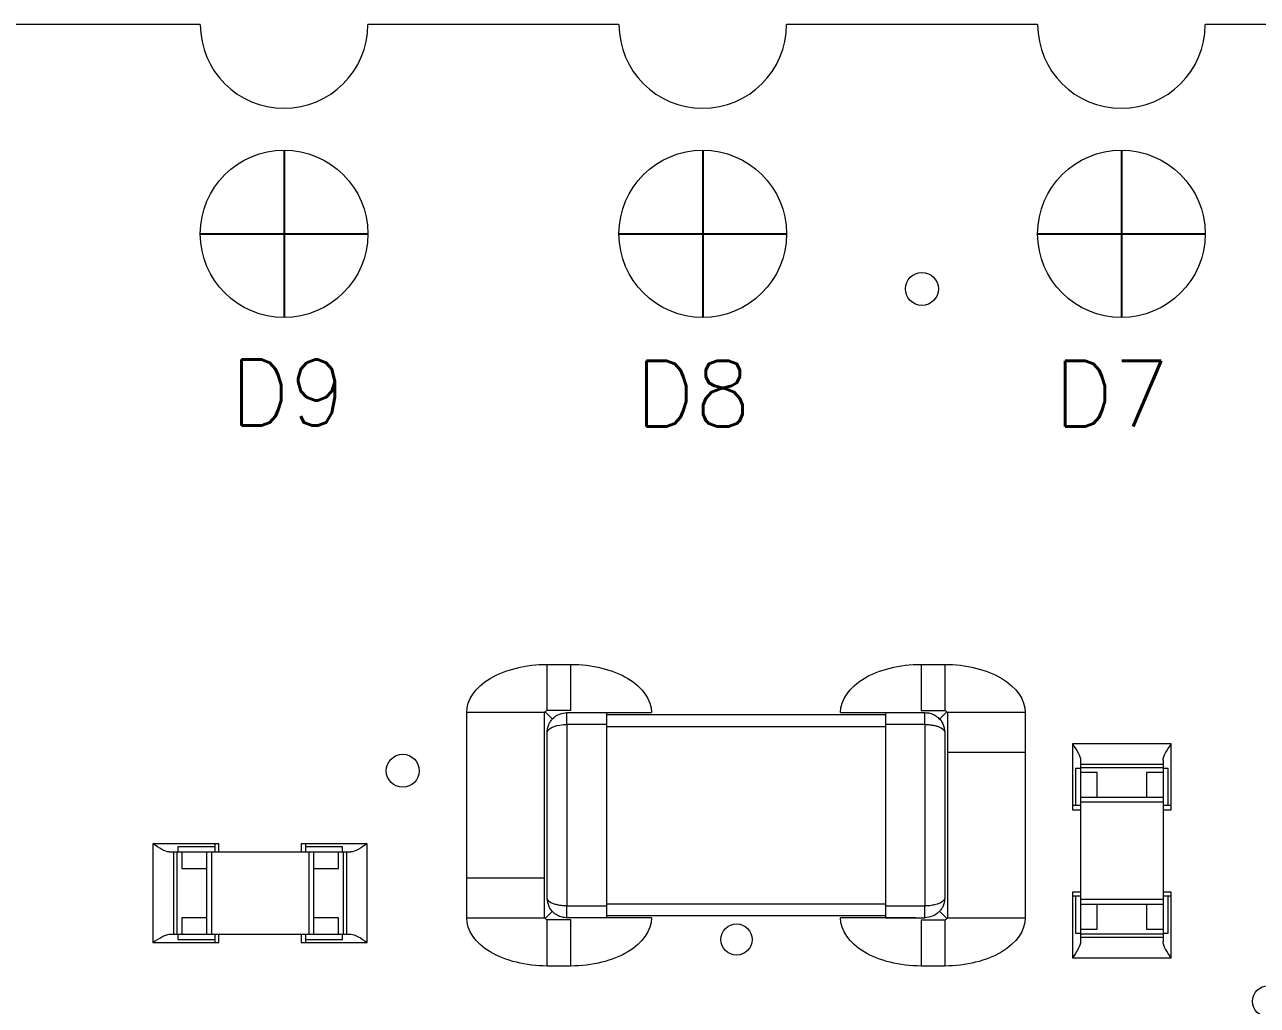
# Model space of a CAD drawing. Extents: x -2 to 108, y 0 to 44.
# Drawn here: x 24.64 to 43.34, y 29.56 to 44.45 of the extents above; entities that cross this region are included whole.
import ezdxf

# ---------------------------------------------------------------- set-up
doc = ezdxf.new("R2010")
doc.units = 0
doc.header["$LTSCALE"] = 5
doc.header["$MEASUREMENT"] = 0
doc.linetypes.add('CONTINU', pattern=[0])
for name, color, linetype in [('1', 1, 'CONTINUOUS'), ('2', 2, 'CONTINU'), ('3', 3, 'CONTINU')]:
    doc.layers.add(name, color=color, linetype=linetype)
doc.styles.add('ROMANS', font='romans')

msp = doc.modelspace()

# ---------------------------------------------------------------- linework, layer by layer
at = {"layer": '1', "linetype": 'CONTINUOUS', "lineweight": 15}
for p, q in [((32.566, 34.74), (32.926, 34.74)), ((38.236, 34.74), (38.596, 34.74)), ((32.926, 34.037), (32.566, 34.037)), ((38.236, 34.037), (38.596, 34.037)), ((31.345, 30.893), (31.345, 34.007)), ((32.519, 34.007), (32.519, 30.893)), ((32.534, 34.02), (32.642, 33.912)), ((32.866, 34.007), (33.466, 34.007)), ((37.696, 33.974), (33.466, 33.974)), ((37.696, 34.007), (38.296, 34.007)), ((38.627, 34.02), (38.52, 33.912)), ((38.643, 30.893), (38.643, 34.007)), ((39.817, 34.007), (39.817, 30.893)), ((32.566, 31.193), (32.566, 33.707)), ((33.466, 33.827), (32.866, 33.827)), ((32.866, 33.827), (32.866, 31.073)), ((33.466, 33.827), (33.466, 31.073)), ((37.696, 33.794), (33.466, 33.794)), ((38.296, 33.827), (37.696, 33.827)), ((37.696, 33.827), (37.696, 31.073)), ((38.296, 33.827), (38.296, 31.073)), ((38.596, 33.707), (38.596, 31.193)), ((42.032, 33.533), (40.532, 33.533)), ((40.532, 33.533), (40.532, 32.533)), ((42.032, 32.533), (42.032, 33.533)), ((40.657, 33.286), (40.657, 30.531)), ((41.907, 33.286), (41.907, 30.531)), ((40.579, 33.158), (40.579, 32.596)), ((40.657, 33.158), (40.579, 33.158)), ((41.907, 33.221), (40.657, 33.221)), ((41.907, 33.171), (40.657, 33.171)), ((40.907, 33.096), (40.657, 33.096)), ((40.907, 32.721), (40.907, 33.096)), ((41.907, 33.096), (41.657, 33.096)), ((41.657, 33.096), (41.657, 32.721)), ((41.985, 33.158), (41.907, 33.158)), ((41.985, 32.596), (41.985, 33.158)), ((41.907, 32.721), (40.657, 32.721)), ((40.657, 32.596), (40.532, 32.596)), ((40.532, 32.533), (40.657, 32.533)), ((41.907, 32.646), (40.657, 32.646)), ((42.032, 32.596), (41.907, 32.596)), ((41.907, 32.533), (42.032, 32.533)), ((26.587, 32.018), (26.587, 30.518)), ((27.587, 32.018), (26.587, 32.018)), ((27.524, 32.018), (27.524, 31.893)), ((27.587, 31.893), (27.587, 32.018)), ((29.837, 32.018), (28.837, 32.018)), ((28.837, 32.018), (28.837, 31.893)), ((28.899, 32.018), (28.899, 31.893)), ((29.837, 30.518), (29.837, 32.018)), ((26.834, 31.893), (29.589, 31.893)), ((26.899, 31.893), (26.899, 30.643)), ((26.949, 31.893), (26.949, 30.643)), ((27.524, 31.971), (26.962, 31.971)), ((26.962, 31.971), (26.962, 31.893)), ((27.024, 31.893), (27.024, 31.643)), ((27.399, 31.893), (27.399, 30.643)), ((27.474, 31.893), (27.474, 30.643)), ((29.462, 31.971), (28.899, 31.971)), ((28.949, 31.893), (28.949, 30.643)), ((29.024, 31.893), (29.024, 30.643)), ((29.399, 31.643), (29.399, 31.893)), ((29.462, 31.893), (29.462, 31.971)), ((29.474, 31.893), (29.474, 30.643)), ((29.524, 31.893), (29.524, 30.643)), ((27.024, 31.643), (27.399, 31.643)), ((29.024, 31.643), (29.399, 31.643)), ((40.532, 31.283), (40.532, 30.283)), ((40.657, 31.283), (40.532, 31.283)), ((42.032, 31.283), (41.907, 31.283)), ((42.032, 30.283), (42.032, 31.283)), ((32.866, 31.073), (33.466, 31.073)), ((33.466, 31.106), (37.696, 31.106)), ((37.696, 31.073), (38.296, 31.073)), ((40.657, 31.221), (40.532, 31.221)), ((40.579, 31.221), (40.579, 30.658)), ((41.907, 31.171), (40.657, 31.171)), ((41.907, 31.096), (40.657, 31.096)), ((40.907, 30.721), (40.907, 31.096)), ((41.657, 31.096), (41.657, 30.721)), ((42.032, 31.221), (41.907, 31.221)), ((41.985, 30.658), (41.985, 31.221)), ((27.399, 30.893), (27.024, 30.893)), ((27.024, 30.893), (27.024, 30.643)), ((29.399, 30.893), (29.024, 30.893)), ((29.399, 30.643), (29.399, 30.893)), ((32.534, 30.881), (32.642, 30.988)), ((32.926, 30.864), (32.566, 30.864)), ((33.466, 30.893), (32.866, 30.893)), ((33.466, 30.926), (37.696, 30.926)), ((37.696, 30.893), (38.296, 30.893)), ((38.236, 30.864), (38.596, 30.864)), ((38.627, 30.881), (38.52, 30.988)), ((40.657, 30.721), (40.907, 30.721)), ((41.657, 30.721), (41.907, 30.721)), ((26.587, 30.518), (27.587, 30.518)), ((26.834, 30.643), (29.589, 30.643)), ((26.962, 30.643), (26.962, 30.565)), ((26.962, 30.565), (27.524, 30.565)), ((27.524, 30.643), (27.524, 30.518)), ((27.587, 30.518), (27.587, 30.643)), ((28.837, 30.643), (28.837, 30.518)), ((28.837, 30.518), (29.837, 30.518)), ((28.899, 30.643), (28.899, 30.518)), ((28.899, 30.565), (29.462, 30.565)), ((29.462, 30.565), (29.462, 30.643)), ((40.579, 30.658), (40.657, 30.658)), ((41.907, 30.646), (40.657, 30.646)), ((41.907, 30.596), (40.657, 30.596)), ((41.907, 30.658), (41.985, 30.658)), ((32.926, 30.161), (32.566, 30.161)), ((38.596, 30.161), (38.236, 30.161)), ((40.532, 30.283), (42.032, 30.283))]:
    msp.add_line(p, q, dxfattribs=at)
for centre, radius in [((30.375, 33.125), 0.25), ((35.438, 30.562), 0.237), ((43.5, 29.625), 0.237)]:
    msp.add_circle(centre, radius, dxfattribs=at)
for points in [[(31.345, 34.007), (31.345, 34.199), (31.609, 34.582), (32.246, 34.74), (32.566, 34.74)], [(32.926, 34.74), (33.245, 34.74), (33.883, 34.582), (34.147, 34.199), (34.147, 34.007)], [(37.015, 34.007), (37.015, 34.199), (37.279, 34.582), (37.916, 34.74), (38.236, 34.74)], [(38.596, 34.74), (38.915, 34.74), (39.553, 34.582), (39.817, 34.199), (39.817, 34.007)], [(38.596, 34.037), (38.612, 34.035), (38.624, 34.027), (38.627, 34.02)], [(32.534, 34.02), (32.527, 34.016), (32.522, 34.011), (32.519, 34.007)], [(38.627, 34.02), (38.634, 34.017), (38.64, 34.013), (38.643, 34.007)], [(41.907, 33.286), (41.907, 33.347), (41.965, 33.439), (42.032, 33.533)], [(26.834, 31.893), (26.773, 31.893), (26.681, 31.951), (26.587, 32.018)], [(32.566, 30.161), (32.246, 30.161), (31.609, 30.319), (31.345, 30.702), (31.345, 30.893)], [(32.534, 30.881), (32.528, 30.884), (32.522, 30.888), (32.519, 30.893)], [(32.566, 30.864), (32.549, 30.866), (32.538, 30.874), (32.534, 30.881)], [(34.147, 30.893), (34.147, 30.702), (33.883, 30.319), (33.245, 30.161), (32.926, 30.161)], [(38.236, 30.161), (37.916, 30.161), (37.279, 30.319), (37.015, 30.702), (37.015, 30.893)], [(39.817, 30.893), (39.817, 30.702), (39.553, 30.319), (38.915, 30.161), (38.596, 30.161)], [(38.627, 30.881), (38.634, 30.885), (38.64, 30.889), (38.643, 30.893)], [(29.589, 30.643), (29.65, 30.643), (29.742, 30.584), (29.837, 30.518)], [(40.657, 30.531), (40.657, 30.47), (40.598, 30.378), (40.532, 30.283)]]:
    msp.add_open_spline(points, degree=3, dxfattribs=at)
for points, knots in [([(32.566, 34.037), (32.566, 34.04), (32.566, 34.049), (32.566, 34.072), (32.566, 34.108), (32.566, 34.178), (32.566, 34.261), (32.566, 34.351), (32.566, 34.438), (32.566, 34.505), (32.566, 34.592), (32.566, 34.643), (32.566, 34.693), (32.566, 34.723), (32.566, 34.74)], [0.1033658, 0.1033658, 0.1033658, 0.1033658, 0.1358756, 0.1929499, 0.3070987, 0.3641731, 0.4212475, 0.5068591, 0.5353963, 0.5924707, 0.649545, 0.7636938, 0.8207682, 0.8778426, 0.8778426, 0.8778426, 0.8778426]), ([(32.926, 34.037), (32.926, 34.048), (32.926, 34.07), (32.926, 34.121), (32.926, 34.196), (32.926, 34.269), (32.926, 34.354), (32.926, 34.44), (32.926, 34.516), (32.926, 34.597), (32.926, 34.657), (32.926, 34.707), (32.926, 34.74)], [0.1033751, 0.1033751, 0.1033751, 0.1033751, 0.2140133, 0.3246515, 0.3799706, 0.4352897, 0.4906088, 0.5459279, 0.6012471, 0.6565662, 0.7672044, 0.8778426, 0.8778426, 0.8778426, 0.8778426]), ([(38.236, 34.74), (38.236, 34.707), (38.236, 34.657), (38.236, 34.597), (38.236, 34.516), (38.236, 34.44), (38.236, 34.354), (38.236, 34.27), (38.236, 34.196), (38.236, 34.121), (38.236, 34.08), (38.236, 34.054), (38.236, 34.043), (38.236, 34.037)], [0.1033751, 0.1033751, 0.1033751, 0.1033751, 0.2140133, 0.3246515, 0.3799706, 0.4352897, 0.4906088, 0.5459279, 0.6012471, 0.6565662, 0.7672044, 0.8225235, 0.8778426, 0.8778426, 0.8778426, 0.8778426]), ([(38.596, 34.74), (38.596, 34.723), (38.596, 34.693), (38.596, 34.649), (38.596, 34.614), (38.596, 34.581), (38.596, 34.554), (38.596, 34.506), (38.596, 34.424), (38.596, 34.335), (38.596, 34.249), (38.596, 34.178), (38.596, 34.108), (38.596, 34.072), (38.596, 34.049), (38.596, 34.04), (38.596, 34.037)], [0.1033635, 0.1033635, 0.1033635, 0.1033635, 0.1604379, 0.2175122, 0.3031238, 0.3173924, 0.331661, 0.3887354, 0.4458098, 0.5028842, 0.5599586, 0.617033, 0.6741074, 0.7882561, 0.8453305, 0.8778426, 0.8778426, 0.8778426, 0.8778426]), ([(32.566, 34.037), (32.558, 34.035), (32.545, 34.032), (32.538, 34.023), (32.534, 34.02)], [0, 0, 0, 0, 0.574096, 1, 1, 1, 1]), ([(32.519, 34.007), (32.51, 34.007), (32.491, 34.007), (32.448, 34.007), (32.382, 34.007), (32.258, 34.007), (32.137, 34.007), (31.995, 34.007), (31.85, 34.007), (31.722, 34.007), (31.586, 34.007), (31.483, 34.007), (31.4, 34.007), (31.345, 34.007)], [0.0979276, 0.0979276, 0.0979276, 0.0979276, 0.1536358, 0.209344, 0.3207605, 0.3764687, 0.4321769, 0.4878851, 0.5435933, 0.5993015, 0.6550097, 0.7664262, 0.8778426, 0.8778426, 0.8778426, 0.8778426]), ([(32.566, 33.707), (32.568, 33.732), (32.571, 33.777), (32.593, 33.837), (32.621, 33.883), (32.667, 33.937), (32.745, 33.993), (32.827, 34.003), (32.866, 34.007)], [0, 0, 0, 0, 0.172552, 0.32011, 0.442779, 0.54077, 0.785312, 1, 1, 1, 1]), ([(32.866, 33.827), (32.866, 33.868), (32.866, 33.962), (32.866, 34.007), (32.866, 34.007)], [0, 0, 0, 0, 0.428571, 1, 1, 1, 1]), ([(33.004, 34.007), (33.013, 34.007), (33.039, 34.007), (33.086, 34.007), (33.187, 34.007), (33.382, 34.007), (33.632, 34.007), (33.854, 34.007), (33.96, 34.007), (34.031, 34.007), (34.108, 34.007), (34.147, 34.007)], [0, 0, 0, 0, 0.073929, 0.224134, 0.372771, 0.472528, 0.609, 0.699221, 0.811674, 0.90637, 1, 1, 1, 1]), ([(33.466, 34.007), (33.466, 34.007), (33.466, 33.99), (33.466, 33.92), (33.466, 33.87), (33.466, 33.827)], [0, 0, 0, 0, 0.5, 0.5, 1, 1, 1, 1]), ([(37.015, 34.007), (37.044, 34.007), (37.094, 34.007), (37.178, 34.007), (37.266, 34.007), (37.413, 34.007), (37.528, 34.007), (37.677, 34.007), (37.827, 34.007), (37.963, 34.007), (38.076, 34.007), (38.148, 34.007), (38.185, 34.007), (38.203, 34.007)], [0.0689002, 0.0689002, 0.0689002, 0.0689002, 0.1266818, 0.1844634, 0.3000266, 0.3578082, 0.4155898, 0.4444806, 0.531153, 0.5889346, 0.6467162, 0.7622794, 0.8778426, 0.8778426, 0.8778426, 0.8778426]), ([(37.696, 34.007), (37.696, 34.007), (37.696, 33.99), (37.696, 33.92), (37.696, 33.87), (37.696, 33.827)], [0, 0, 0, 0, 0.5, 0.5, 1, 1, 1, 1]), ([(38.296, 33.827), (38.296, 33.854), (38.296, 33.908), (38.296, 33.984), (38.296, 34.007), (38.296, 34.007)], [0, 0, 0, 0, 0.285714, 0.571429, 1, 1, 1, 1]), ([(38.296, 34.007), (38.321, 34.006), (38.374, 34.002), (38.448, 33.97), (38.518, 33.916), (38.58, 33.829), (38.59, 33.753), (38.596, 33.707)], [0, 0, 0, 0, 0.141302, 0.293549, 0.461298, 0.681264, 1, 1, 1, 1]), ([(39.817, 34.007), (39.762, 34.007), (39.678, 34.007), (39.576, 34.007), (39.44, 34.007), (39.333, 34.007), (39.192, 34.007), (39.045, 34.007), (38.903, 34.007), (38.826, 34.007), (38.779, 34.007), (38.74, 34.007), (38.689, 34.007), (38.661, 34.007), (38.643, 34.007)], [0.0979276, 0.0979276, 0.0979276, 0.0979276, 0.209344, 0.3207605, 0.3764687, 0.4321769, 0.460031, 0.5435933, 0.5993015, 0.6550097, 0.6828638, 0.710718, 0.7664262, 0.8778426, 0.8778426, 0.8778426, 0.8778426]), ([(32.566, 33.707), (32.566, 33.708), (32.566, 33.709), (32.567, 33.731), (32.591, 33.763), (32.687, 33.809), (32.791, 33.827), (32.866, 33.827)], [0, 0, 0, 0, 0.000123611, 0.000123611, 0.003118383, 0.004615769, 0.007610541, 0.007610541, 0.007610541, 0.007610541]), ([(38.296, 33.827), (38.314, 33.827), (38.355, 33.826), (38.412, 33.818), (38.465, 33.807), (38.51, 33.792), (38.549, 33.773), (38.58, 33.749), (38.594, 33.727), (38.596, 33.712), (38.596, 33.707)], [0, 0, 0, 0, 0.075457, 0.163424, 0.269603, 0.395683, 0.523324, 0.692389, 0.913728, 1, 1, 1, 1]), ([(40.532, 33.533), (40.565, 33.486), (40.594, 33.441), (40.64, 33.355), (40.657, 33.316), (40.657, 33.286)], [0, 0, 0, 0, 0.5, 0.5, 1, 1, 1, 1]), ([(38.643, 33.406), (38.661, 33.406), (38.689, 33.406), (38.74, 33.406), (38.779, 33.406), (38.826, 33.406), (38.903, 33.406), (39.045, 33.406), (39.192, 33.406), (39.333, 33.406), (39.44, 33.406), (39.576, 33.406), (39.678, 33.406), (39.762, 33.406), (39.817, 33.406)], [0.0979276, 0.0979276, 0.0979276, 0.0979276, 0.209344, 0.2650523, 0.2929064, 0.3207605, 0.3764687, 0.4321769, 0.5157392, 0.5435933, 0.5993015, 0.6550097, 0.7664262, 0.8778426, 0.8778426, 0.8778426, 0.8778426]), ([(29.837, 32.018), (29.789, 31.985), (29.744, 31.955), (29.659, 31.909), (29.619, 31.893), (29.589, 31.893)], [0, 0, 0, 0, 0.5, 0.5, 1, 1, 1, 1]), ([(32.519, 31.494), (32.51, 31.494), (32.491, 31.494), (32.448, 31.494), (32.382, 31.494), (32.258, 31.494), (32.137, 31.494), (31.995, 31.494), (31.85, 31.494), (31.722, 31.494), (31.586, 31.494), (31.483, 31.494), (31.4, 31.494), (31.345, 31.494)], [0.0979276, 0.0979276, 0.0979276, 0.0979276, 0.1536358, 0.209344, 0.3207605, 0.3764687, 0.4321769, 0.4878851, 0.5435933, 0.5993015, 0.6550097, 0.7664262, 0.8778426, 0.8778426, 0.8778426, 0.8778426]), ([(32.866, 31.073), (32.847, 31.074), (32.807, 31.075), (32.75, 31.082), (32.696, 31.094), (32.651, 31.108), (32.613, 31.127), (32.581, 31.152), (32.567, 31.174), (32.566, 31.189), (32.566, 31.193)], [0, 0, 0, 0, 0.075457, 0.163424, 0.269603, 0.395683, 0.523324, 0.692389, 0.913728, 1, 1, 1, 1]), ([(32.866, 30.893), (32.84, 30.895), (32.788, 30.899), (32.713, 30.931), (32.644, 30.985), (32.581, 31.072), (32.572, 31.148), (32.566, 31.193)], [0, 0, 0, 0, 0.141302, 0.293549, 0.461298, 0.681264, 1, 1, 1, 1]), ([(32.866, 30.893), (32.866, 30.893), (32.866, 30.917), (32.866, 30.993), (32.866, 31.046), (32.866, 31.073)], [0, 0, 0, 0, 0.428571, 0.714286, 1, 1, 1, 1]), ([(33.466, 31.073), (33.466, 31.031), (33.466, 30.981), (33.466, 30.911), (33.466, 30.893), (33.466, 30.893)], [0, 0, 0, 0, 0.5, 0.5, 1, 1, 1, 1]), ([(37.696, 31.073), (37.696, 31.031), (37.696, 30.981), (37.696, 30.911), (37.696, 30.893), (37.696, 30.893)], [0, 0, 0, 0, 0.5, 0.5, 1, 1, 1, 1]), ([(38.596, 31.193), (38.596, 31.189), (38.594, 31.174), (38.58, 31.152), (38.549, 31.128), (38.507, 31.107), (38.452, 31.09), (38.378, 31.076), (38.321, 31.074), (38.296, 31.073)], [0, 0, 0, 0, 0.086454, 0.307909, 0.477088, 0.604902, 0.768539, 0.897278, 1, 1, 1, 1]), ([(38.596, 31.193), (38.594, 31.169), (38.591, 31.124), (38.569, 31.064), (38.541, 31.018), (38.495, 30.964), (38.417, 30.908), (38.334, 30.898), (38.296, 30.893)], [0, 0, 0, 0, 0.172552, 0.32011, 0.442779, 0.54077, 0.785312, 1, 1, 1, 1]), ([(38.296, 30.893), (38.296, 30.893), (38.296, 30.917), (38.296, 30.993), (38.296, 31.046), (38.296, 31.073)], [0, 0, 0, 0, 0.428571, 0.714286, 1, 1, 1, 1]), ([(31.345, 30.893), (31.4, 30.893), (31.483, 30.893), (31.586, 30.893), (31.722, 30.893), (31.85, 30.893), (31.995, 30.893), (32.137, 30.893), (32.258, 30.893), (32.382, 30.893), (32.448, 30.893), (32.491, 30.893), (32.51, 30.893), (32.519, 30.893)], [0.0979276, 0.0979276, 0.0979276, 0.0979276, 0.209344, 0.3207605, 0.3764687, 0.4321769, 0.4878851, 0.5435933, 0.5993015, 0.6550097, 0.7664262, 0.8221344, 0.8778426, 0.8778426, 0.8778426, 0.8778426]), ([(32.566, 30.161), (32.566, 30.178), (32.566, 30.208), (32.566, 30.252), (32.566, 30.287), (32.566, 30.32), (32.566, 30.347), (32.566, 30.395), (32.566, 30.476), (32.566, 30.566), (32.566, 30.652), (32.566, 30.723), (32.566, 30.793), (32.566, 30.829), (32.566, 30.851), (32.566, 30.861), (32.566, 30.864)], [0.1033636, 0.1033636, 0.1033636, 0.1033636, 0.160438, 0.2175124, 0.303124, 0.3173926, 0.3316612, 0.3887356, 0.4458099, 0.5028843, 0.5599587, 0.6170331, 0.6741075, 0.7882563, 0.8453307, 0.8778426, 0.8778426, 0.8778426, 0.8778426]), ([(32.926, 30.161), (32.926, 30.177), (32.926, 30.207), (32.926, 30.255), (32.926, 30.304), (32.926, 30.384), (32.926, 30.448), (32.926, 30.503), (32.926, 30.561), (32.926, 30.631), (32.926, 30.705), (32.926, 30.78), (32.926, 30.821), (32.926, 30.847), (32.926, 30.858), (32.926, 30.864)], [0.1033751, 0.1033751, 0.1033751, 0.1033751, 0.1586942, 0.2140133, 0.3246515, 0.3799706, 0.4352897, 0.4629493, 0.4906088, 0.5459279, 0.6012471, 0.6565662, 0.7672044, 0.8225235, 0.8778426, 0.8778426, 0.8778426, 0.8778426]), ([(34.147, 30.893), (34.118, 30.893), (34.055, 30.893), (33.985, 30.893), (33.914, 30.893), (33.84, 30.893), (33.749, 30.893), (33.564, 30.893), (33.381, 30.893), (33.216, 30.893), (33.092, 30.893), (33.014, 30.893), (32.977, 30.893), (32.959, 30.893)], [0.0689002, 0.0689002, 0.0689002, 0.0689002, 0.1266818, 0.2133542, 0.2711358, 0.3000266, 0.3578082, 0.4155898, 0.531153, 0.5600438, 0.6467162, 0.7622794, 0.8778426, 0.8778426, 0.8778426, 0.8778426]), ([(38.158, 30.893), (38.149, 30.893), (38.123, 30.893), (38.075, 30.893), (37.975, 30.893), (37.78, 30.893), (37.532, 30.893), (37.31, 30.893), (37.203, 30.893), (37.131, 30.893), (37.054, 30.893), (37.015, 30.893)], [0, 0, 0, 0, 0.073923, 0.224056, 0.372724, 0.472409, 0.607942, 0.69832, 0.809859, 0.905471, 1, 1, 1, 1]), ([(38.236, 30.864), (38.236, 30.858), (38.236, 30.847), (38.236, 30.821), (38.236, 30.78), (38.236, 30.705), (38.236, 30.631), (38.236, 30.561), (38.236, 30.503), (38.236, 30.448), (38.236, 30.384), (38.236, 30.304), (38.236, 30.255), (38.236, 30.207), (38.236, 30.177), (38.236, 30.161)], [0.1033751, 0.1033751, 0.1033751, 0.1033751, 0.1586942, 0.2140133, 0.3246515, 0.3799706, 0.4352897, 0.4906088, 0.5182684, 0.5459279, 0.6012471, 0.6565662, 0.7672044, 0.8225235, 0.8778426, 0.8778426, 0.8778426, 0.8778426]), ([(38.596, 30.864), (38.603, 30.865), (38.616, 30.869), (38.624, 30.877), (38.627, 30.881)], [0, 0, 0, 0, 0.568569, 1, 1, 1, 1]), ([(38.596, 30.864), (38.596, 30.855), (38.596, 30.834), (38.596, 30.793), (38.596, 30.723), (38.596, 30.64), (38.596, 30.55), (38.596, 30.463), (38.596, 30.395), (38.596, 30.309), (38.596, 30.245), (38.596, 30.195), (38.596, 30.161)], [0.1032993, 0.1032993, 0.1032993, 0.1032993, 0.1929499, 0.3070987, 0.3641731, 0.4212475, 0.5068591, 0.5353963, 0.5924707, 0.649545, 0.7636938, 0.8778426, 0.8778426, 0.8778426, 0.8778426]), ([(38.643, 30.893), (38.652, 30.893), (38.671, 30.893), (38.714, 30.893), (38.788, 30.893), (38.938, 30.893), (39.095, 30.893), (39.216, 30.893), (39.333, 30.893), (39.44, 30.893), (39.576, 30.893), (39.653, 30.893), (39.735, 30.893), (39.782, 30.893), (39.817, 30.893)], [0.0979276, 0.0979276, 0.0979276, 0.0979276, 0.1536358, 0.209344, 0.3207605, 0.4043228, 0.460031, 0.5157392, 0.5435933, 0.5993015, 0.6550097, 0.7664262, 0.8082073, 0.8778426, 0.8778426, 0.8778426, 0.8778426]), ([(26.587, 30.518), (26.634, 30.551), (26.679, 30.58), (26.764, 30.626), (26.804, 30.643), (26.834, 30.643)], [0, 0, 0, 0, 0.5, 0.5, 1, 1, 1, 1]), ([(42.032, 30.283), (41.999, 30.33), (41.969, 30.376), (41.923, 30.461), (41.907, 30.5), (41.907, 30.531)], [0, 0, 0, 0, 0.5, 0.5, 1, 1, 1, 1])]:
    msp.add_open_spline(points, degree=3, knots=knots, dxfattribs=at)
at = {"layer": '2'}
for p, q in [((28.575, 42.545), (28.575, 40.005)), ((34.925, 42.545), (34.925, 40.005)), ((41.275, 42.545), (41.275, 40.005)), ((27.305, 41.275), (29.845, 41.275)), ((33.655, 41.275), (36.195, 41.275)), ((40.005, 41.275), (42.545, 41.275))]:
    msp.add_line(p, q, dxfattribs=at)
at = {"layer": '2', "linetype": 'CONTINUOUS', "lineweight": 15}
for centre, radius in [((28.575, 41.275), 1.27), ((34.925, 41.275), 1.27), ((41.275, 41.275), 1.27), ((38.25, 40.438), 0.25)]:
    msp.add_circle(centre, radius, dxfattribs=at)
at = {"layer": '3', "linetype": 'CONTINUOUS', "lineweight": 15}
for p, q in [((27.305, 44.45), (23.495, 44.45)), ((33.655, 44.45), (29.845, 44.45)), ((40.005, 44.45), (36.195, 44.45)), ((46.355, 44.45), (42.545, 44.45))]:
    msp.add_line(p, q, dxfattribs=at)
for centre in [(28.575, 44.45), (34.925, 44.45), (41.275, 44.45)]:
    msp.add_arc(centre, 1.27, 180, 0, dxfattribs=at)

# ---------------------------------------------------------------- texts
at = {"layer": '1', "char_height": 1, "attachment_point": 1, "style": 'ROMANS'}
for s, insert in [('D9', (27.759, 39.365)), ('D8', (33.902, 39.348)), ('D7', (40.252, 39.348))]:
    msp.add_mtext_dynamic_manual_height_columns(s, width=4.87926, gutter_width=5, heights=[0], dxfattribs=dict(at, insert=insert))

doc.saveas('drawing.dxf')
